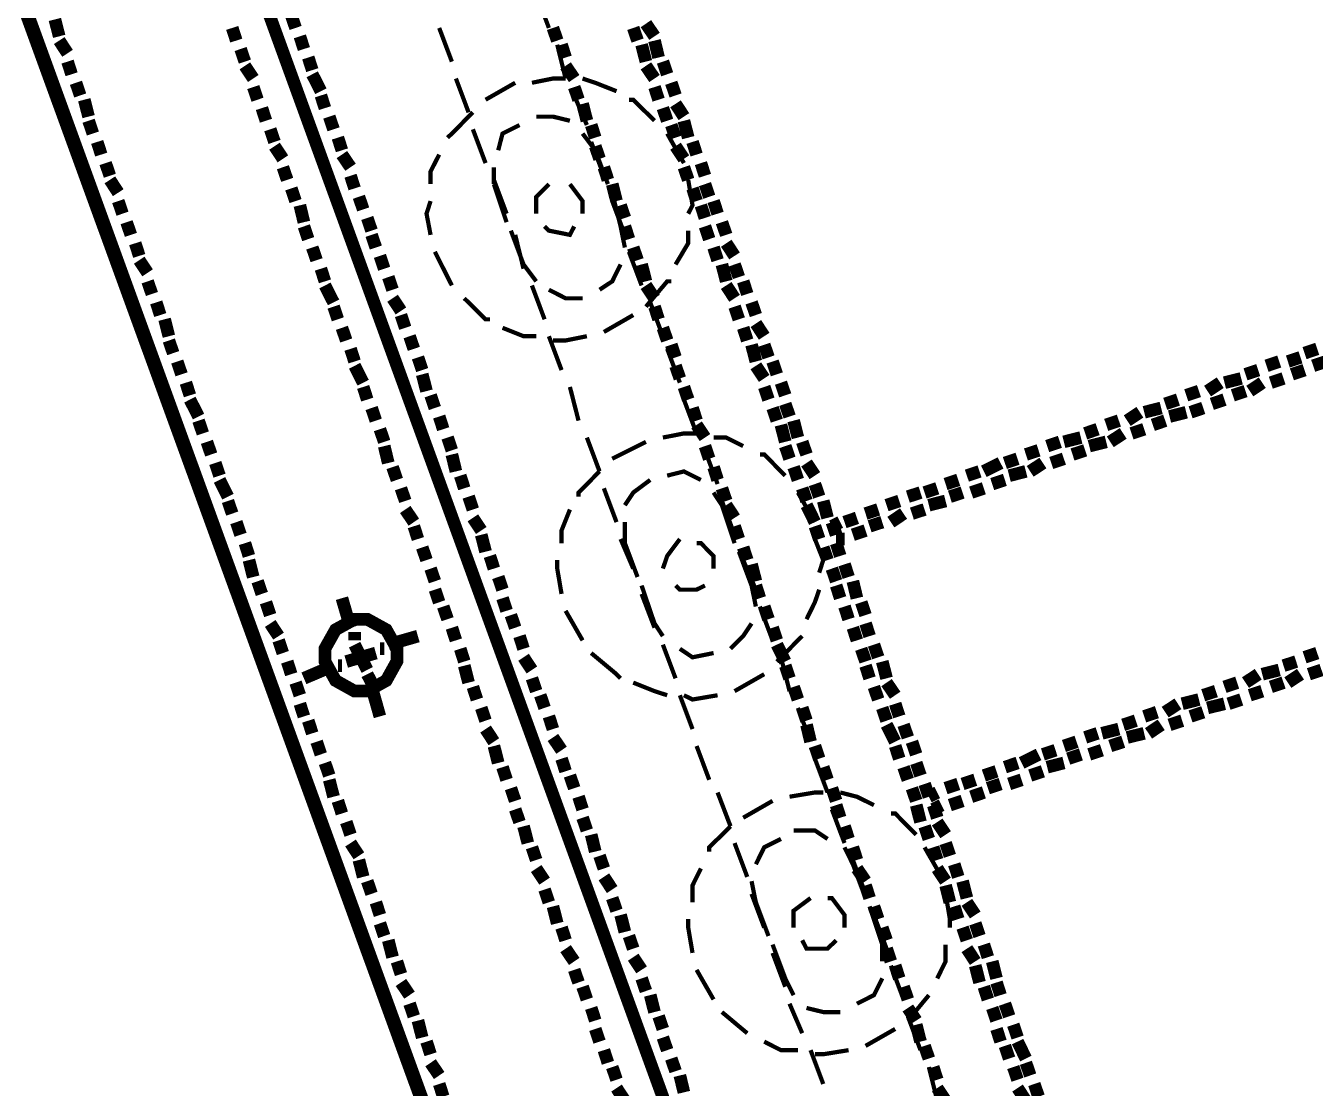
# Model space of a CAD drawing. Extents: x -2.4 to 13.4, y -16 to -5.
# Drawn here: x 1.712 to 2.221, y -10.282 to -9.863 of the extents above; entities that cross this region are included whole.
import ezdxf

# ---------------------------------------------------------------- set-up
doc = ezdxf.new("R2010")
doc.units = 0
doc.header["$MEASUREMENT"] = 0

msp = doc.modelspace()

# ---------------------------------------------------------------- linework, layer by layer
at = {"color": 0}
for points, const_width in [([(3.74199, -12.95219), (2.83868, -12.95219), (0.85698, -7.50883), (1.65538, -7.21884)], 0.005), ([(2.93368, -12.95219), (0.94198, -7.47715)], 0.005), ([(2.83868, -12.95219), (1.36198, -8.89381)], 0.005), ([(1.91868, -9.86387), (1.91368, -9.85052)], 0.00167), ([(1.72538, -9.86718), (1.72368, -9.86051)], 0.005), ([(1.81868, -9.86387), (1.81698, -9.85883)], 0.005), ([(1.79528, -9.86886), (1.79368, -9.86387)], 0.005), ([(1.87538, -9.86387), (1.88038, -9.87716)], 0.00167), ([(1.92198, -9.86886), (1.92028, -9.86387)], 0.005), ([(1.95368, -9.86886), (1.95198, -9.86387)], 0.005), ([(1.96038, -9.86718), (1.95698, -9.86219)], 0.005), ([(1.72868, -9.87386), (1.72538, -9.86886)], 0.005), ([(1.82198, -9.87218), (1.82038, -9.86718)], 0.005), ([(1.92528, -9.87554), (1.92368, -9.87048)], 0.005), ([(1.95698, -9.87716), (1.95528, -9.87048)], 0.005), ([(1.96198, -9.87554), (1.96038, -9.86886)], 0.005), ([(1.79868, -9.87716), (1.79698, -9.87218)], 0.005), ([(1.82528, -9.88052), (1.82368, -9.87554)], 0.005), ([(1.92528, -9.88383), (1.92198, -9.87048)], 0.00167), ([(1.73028, -9.88215), (1.72868, -9.87716)], 0.005), ([(1.80198, -9.88383), (1.79868, -9.87884)], 0.005), ([(1.92868, -9.88383), (1.92528, -9.87884)], 0.005), ([(1.96038, -9.88383), (1.95698, -9.87884)], 0.005), ([(1.96538, -9.88215), (1.96368, -9.87716)], 0.005), ([(1.73368, -9.89051), (1.73198, -9.88551)], 0.005), ([(1.82868, -9.88883), (1.82528, -9.88215)], 0.005), ([(1.88198, -9.88383), (1.88698, -9.89718)], 0.00167), ([(1.92528, -9.88383), (1.92028, -9.88383), (1.91198, -9.88551)], 0.00167), ([(1.92528, -9.88383), (1.92028, -9.88383), (1.91198, -9.88551)], 0.00167), ([(1.94538, -9.88883), (1.93698, -9.88551), (1.93198, -9.88383)], 0.00167), ([(1.94538, -9.88883), (1.93698, -9.88551), (1.93198, -9.88383)], 0.00167), ([(1.96868, -9.89051), (1.96698, -9.88551)], 0.005), ([(1.80368, -9.89219), (1.80198, -9.8872)], 0.005), ([(1.83028, -9.8955), (1.82868, -9.89051)], 0.005), ([(1.90538, -9.88551), (1.89368, -9.89219)], 0.00167), ([(1.90538, -9.88551), (1.89368, -9.89219)], 0.00167), ([(1.93038, -9.89219), (1.92868, -9.8872)], 0.005), ([(1.96198, -9.89219), (1.96038, -9.8872)], 0.005), ([(1.73698, -9.89886), (1.73528, -9.89219)], 0.005), ([(1.80698, -9.90049), (1.80538, -9.8955)], 0.005), ([(1.93368, -9.90218), (1.92868, -9.89051)], 0.00167), ([(1.93368, -9.90049), (1.93198, -9.89381)], 0.005), ([(1.96038, -9.90049), (1.95198, -9.89219), (1.95028, -9.89219)], 0.00167), ([(1.96038, -9.90049), (1.95198, -9.89219), (1.95028, -9.89219)], 0.00167), ([(1.96538, -9.90049), (1.96368, -9.8955)], 0.005), ([(1.97198, -9.89886), (1.96868, -9.89381)], 0.005), ([(1.73868, -9.90554), (1.73698, -9.90049)], 0.005), ([(1.83368, -9.90386), (1.83198, -9.89886)], 0.005), ([(1.88868, -9.89718), (1.88038, -9.90554), (1.87868, -9.90716)], 0.00167), ([(1.88868, -9.89718), (1.88038, -9.90554), (1.87868, -9.90716)], 0.00167), ([(1.92698, -9.90049), (1.92028, -9.89886), (1.91368, -9.89886)], 0.00167), ([(1.93698, -9.90716), (1.93538, -9.90218)], 0.005), ([(1.96868, -9.90716), (1.96698, -9.90218)], 0.005), ([(1.97368, -9.90716), (1.97198, -9.90049)], 0.005), ([(1.81038, -9.90884), (1.80868, -9.90386)], 0.005), ([(1.83698, -9.91215), (1.83538, -9.90716)], 0.005), ([(1.88868, -9.90386), (1.89368, -9.9172)], 0.00167), ([(1.90708, -9.90218), (1.90038, -9.90554), (1.89868, -9.91215)], 0.00167), ([(1.94198, -9.9255), (1.93698, -9.91215), (1.93198, -9.90554)], 0.00167), ([(1.97198, -9.9172), (1.96538, -9.90554)], 0.00167), ([(1.97198, -9.9172), (1.96538, -9.90554)], 0.00167), ([(1.74198, -9.91384), (1.74038, -9.90884)], 0.005), ([(1.81368, -9.91552), (1.81038, -9.91052)], 0.005), ([(1.93868, -9.91552), (1.93698, -9.91052)], 0.005), ([(1.94038, -9.92219), (1.93538, -9.90884)], 0.00167), ([(1.97198, -9.91552), (1.96868, -9.91052)], 0.005), ([(1.97698, -9.91384), (1.97538, -9.90884)], 0.005), ([(1.74538, -9.92219), (1.74368, -9.9172)], 0.005), ([(1.84038, -9.91883), (1.83698, -9.91384)], 0.005), ([(1.87538, -9.91384), (1.87198, -9.92051), (1.87198, -9.9255)], 0.00167), ([(1.87538, -9.91384), (1.87198, -9.92051), (1.87198, -9.9255)], 0.00167), ([(1.98028, -9.92219), (1.97868, -9.9172)], 0.005), ([(1.81538, -9.92381), (1.81368, -9.91883)], 0.005), ([(1.84198, -9.92718), (1.84038, -9.92219)], 0.005), ([(1.89698, -9.91883), (1.89698, -9.9255)], 0.00167), ([(1.94198, -9.92381), (1.94038, -9.91883)], 0.005), ([(1.97368, -9.92381), (1.97198, -9.91883)], 0.005), ([(1.74868, -9.92887), (1.74538, -9.92381)], 0.005), ([(1.81868, -9.93218), (1.81698, -9.92718)], 0.005), ([(1.89698, -9.92381), (1.90198, -9.93716)], 0.00167), ([(1.89698, -9.9255), (1.90198, -9.94052)], 0.00167), ([(1.91868, -9.9255), (1.91368, -9.93049), (1.91368, -9.93716)], 0.00167), ([(1.91868, -9.9255), (1.91368, -9.93049), (1.91368, -9.93716)], 0.00167), ([(1.93198, -9.93716), (1.93198, -9.93218), (1.92698, -9.9255)], 0.00167), ([(1.93198, -9.93716), (1.93198, -9.93218), (1.92698, -9.9255)], 0.00167), ([(1.94538, -9.93218), (1.94368, -9.9255)], 0.005), ([(1.97368, -9.93716), (1.97538, -9.93386), (1.97368, -9.92381)], 0.00167), ([(1.97368, -9.93716), (1.97538, -9.93386), (1.97368, -9.92381)], 0.00167), ([(1.97698, -9.93218), (1.97538, -9.92718)], 0.005), ([(1.98198, -9.93049), (1.98028, -9.9255)], 0.005), ([(1.75038, -9.93716), (1.74868, -9.93218)], 0.005), ([(1.84538, -9.93548), (1.84368, -9.93049)], 0.005), ([(1.94868, -9.95051), (1.94698, -9.94216), (1.94368, -9.92887)], 0.00167), ([(1.98528, -9.93716), (1.98368, -9.93218)], 0.005), ([(1.82198, -9.94052), (1.82038, -9.93386)], 0.005), ([(1.87198, -9.93218), (1.87038, -9.93716), (1.87198, -9.94552)], 0.00167), ([(1.87198, -9.93218), (1.87038, -9.93716), (1.87198, -9.94552)], 0.00167), ([(1.94868, -9.94552), (1.94368, -9.93218)], 0.00167), ([(1.94868, -9.93884), (1.94698, -9.93386)], 0.005), ([(1.98028, -9.93884), (1.97868, -9.93386)], 0.005), ([(1.75368, -9.94552), (1.75198, -9.94052)], 0.005), ([(1.82368, -9.9472), (1.82198, -9.94216)], 0.005), ([(1.84868, -9.94384), (1.84698, -9.93884)], 0.005), ([(1.95028, -9.9472), (1.94868, -9.94216)], 0.005), ([(1.98198, -9.9472), (1.98028, -9.94216)], 0.005), ([(1.98868, -9.94552), (1.98698, -9.94052)], 0.005), ([(1.85038, -9.95051), (1.84868, -9.94552)], 0.005), ([(1.90368, -9.94384), (1.90868, -9.95719), (1.91368, -9.96386)], 0.00167), ([(1.90538, -9.94552), (1.90868, -9.95887)], 0.00167), ([(1.91698, -9.94216), (1.91868, -9.94384), (1.92698, -9.94552), (1.92868, -9.94216)], 0.00167), ([(1.91698, -9.94216), (1.91868, -9.94384), (1.92698, -9.94552), (1.92868, -9.94216)], 0.00167), ([(1.96868, -9.95719), (1.97368, -9.94883), (1.97368, -9.94384)], 0.00167), ([(1.96868, -9.95719), (1.97368, -9.94883), (1.97368, -9.94384)], 0.00167), ([(1.75698, -9.95381), (1.75538, -9.94883)], 0.005), ([(1.82698, -9.95551), (1.82528, -9.95051)], 0.005), ([(1.95368, -9.95551), (1.95198, -9.95051)], 0.005), ([(1.98528, -9.95551), (1.98368, -9.95051)], 0.005), ([(1.99198, -9.95381), (1.98868, -9.94883)], 0.005), ([(1.76028, -9.96049), (1.75698, -9.95551)], 0.005), ([(1.85368, -9.95887), (1.85198, -9.95381)], 0.005), ([(1.87368, -9.95219), (1.88038, -9.96548)], 0.00167), ([(1.87368, -9.95219), (1.88038, -9.96548)], 0.00167), ([(1.95528, -9.96548), (1.95028, -9.95219)], 0.00167), ([(1.95698, -9.96386), (1.95528, -9.95719)], 0.005), ([(1.98868, -9.96386), (1.98698, -9.95719)], 0.005), ([(1.99368, -9.96218), (1.99198, -9.95719)], 0.005), ([(1.83028, -9.96386), (1.82868, -9.95887)], 0.005), ([(1.85698, -9.96716), (1.85528, -9.96218)], 0.005), ([(1.93868, -9.96716), (1.94368, -9.96386), (1.94698, -9.95719)], 0.00167), ([(1.76198, -9.96884), (1.76028, -9.96386)], 0.005), ([(1.83368, -9.97216), (1.83028, -9.96548)], 0.005), ([(1.91198, -9.96548), (1.91698, -9.97883)], 0.00167), ([(1.96038, -9.97054), (1.95698, -9.96548)], 0.005), ([(1.95698, -9.97384), (1.96538, -9.96386), (1.96698, -9.96386)], 0.00167), ([(1.95698, -9.97384), (1.96538, -9.96386), (1.96698, -9.96386)], 0.00167), ([(1.99198, -9.97054), (1.98868, -9.96548)], 0.005), ([(1.99698, -9.96884), (1.99538, -9.96386)], 0.005), ([(1.76528, -9.97715), (1.76368, -9.97216)], 0.005), ([(1.86028, -9.97552), (1.85698, -9.97054)], 0.005), ([(1.88528, -9.97054), (1.89368, -9.97883), (1.89538, -9.97883)], 0.00167), ([(1.88528, -9.97054), (1.89368, -9.97883), (1.89538, -9.97883)], 0.00167), ([(1.91868, -9.96716), (1.92528, -9.97054), (1.93198, -9.97054)], 0.00167), ([(2.00038, -9.97715), (1.99868, -9.97216)], 0.005), ([(1.83538, -9.97883), (1.83368, -9.97384)], 0.005), ([(1.86198, -9.98219), (1.86028, -9.97715)], 0.005), ([(1.96368, -9.98551), (1.95868, -9.97216)], 0.00167), ([(1.96198, -9.97883), (1.96038, -9.97384)], 0.005), ([(1.99368, -9.97883), (1.99198, -9.97384)], 0.005), ([(1.76868, -9.98551), (1.76698, -9.97883)], 0.005), ([(1.83868, -9.98719), (1.83698, -9.98219)], 0.005), ([(1.94038, -9.98383), (1.95198, -9.97715)], 0.00167), ([(1.94038, -9.98383), (1.95198, -9.97715)], 0.00167), ([(1.96538, -9.98719), (1.96368, -9.98219)], 0.005), ([(1.99698, -9.98719), (1.99538, -9.98219)], 0.005), ([(2.00368, -9.98551), (2.00038, -9.98051)], 0.005), ([(1.77038, -9.99218), (1.76868, -9.98719)], 0.005), ([(1.86538, -9.99049), (1.86368, -9.98551)], 0.005), ([(1.90038, -9.98219), (1.90868, -9.98551), (1.91368, -9.98551)], 0.00167), ([(1.90038, -9.98219), (1.90868, -9.98551), (1.91368, -9.98551)], 0.00167), ([(1.91868, -9.98551), (1.92368, -9.99886)], 0.00167), ([(1.92028, -9.98719), (1.92528, -9.98719), (1.93368, -9.98551)], 0.00167), ([(1.92028, -9.98719), (1.92528, -9.98719), (1.93368, -9.98551)], 0.00167), ([(1.96868, -9.99386), (1.96698, -9.98887)], 0.005), ([(2.00038, -9.99548), (1.99868, -9.98887)], 0.005), ([(2.00538, -9.99386), (2.00368, -9.98887)], 0.005), ([(1.84198, -9.99548), (1.84038, -9.99049)], 0.005), ([(1.86868, -9.99886), (1.86698, -9.99386)], 0.005), ([(1.97038, -10.00384), (1.96538, -9.99049)], 0.00167), ([(2.21538, -9.99386), (2.21038, -9.99548)], 0.005), ([(2.22198, -9.99049), (2.21698, -9.99218)], 0.005), ([(1.77368, -10.00054), (1.77198, -9.99548)], 0.005), ([(1.84538, -10.00384), (1.84198, -9.99718)], 0.005), ([(1.97038, -10.00216), (1.96868, -9.99718)], 0.005), ([(2.00368, -10.00216), (2.00038, -9.99718)], 0.005), ([(2.00868, -10.00054), (2.00698, -9.99548)], 0.005), ([(2.19868, -9.99886), (2.19368, -10.00054)], 0.005), ([(2.20698, -9.99548), (2.20198, -9.99718)], 0.005), ([(2.21698, -9.99886), (2.21198, -10.00054)], 0.005), ([(2.22538, -9.99548), (2.22038, -9.99718)], 0.005), ([(1.77698, -10.00883), (1.77538, -10.00384)], 0.005), ([(1.87038, -10.00715), (1.86868, -10.00054)], 0.005), ([(2.01198, -10.00883), (2.01028, -10.00384)], 0.005), ([(2.18368, -10.00384), (2.17868, -10.00715)], 0.005), ([(2.19198, -10.00216), (2.18538, -10.00384)], 0.005), ([(2.20028, -10.00384), (2.19538, -10.00715)], 0.005), ([(2.20868, -10.00216), (2.20368, -10.00384)], 0.005), ([(1.84698, -10.01051), (1.84538, -10.00552)], 0.005), ([(1.87368, -10.01383), (1.87198, -10.00883)], 0.005), ([(1.92698, -10.00552), (1.93038, -10.01881)], 0.00167), ([(1.97368, -10.01051), (1.97198, -10.00552)], 0.005), ([(2.00538, -10.01051), (2.00368, -10.00552)], 0.005), ([(2.17528, -10.00715), (2.17028, -10.00883)], 0.005), ([(2.19368, -10.00715), (2.18868, -10.00883)], 0.005), ([(1.78038, -10.01719), (1.77698, -10.01051)], 0.005), ([(1.85038, -10.01881), (1.84868, -10.01383)], 0.005), ([(1.97698, -10.02386), (1.97198, -10.01051)], 0.00167), ([(1.97698, -10.01881), (1.97538, -10.01383)], 0.005), ([(2.00868, -10.01881), (2.00698, -10.01383)], 0.005), ([(2.01368, -10.01719), (2.01198, -10.0122)], 0.005), ([(2.16038, -10.01383), (2.15368, -10.01551)], 0.005), ([(2.16698, -10.01051), (2.16198, -10.0122)], 0.005), ([(2.17698, -10.01383), (2.17198, -10.01551)], 0.005), ([(2.18538, -10.01051), (2.18038, -10.0122)], 0.005), ([(1.78208, -10.02386), (1.78038, -10.01881)], 0.005), ([(1.87698, -10.02218), (1.87538, -10.01719)], 0.005), ([(2.01698, -10.02549), (2.01528, -10.01881)], 0.005), ([(2.14368, -10.01881), (2.13868, -10.0205)], 0.005), ([(2.15198, -10.01551), (2.14698, -10.01881)], 0.005), ([(2.16198, -10.01881), (2.15708, -10.0205)], 0.005), ([(2.17028, -10.01551), (2.16368, -10.01719)], 0.005), ([(1.85368, -10.02718), (1.85198, -10.02218)], 0.005), ([(1.98028, -10.02549), (1.97698, -10.0205)], 0.005), ([(2.01198, -10.02718), (2.01028, -10.0205)], 0.005), ([(2.13528, -10.02218), (2.13038, -10.02386)], 0.005), ([(2.14538, -10.02386), (2.14028, -10.02718)], 0.005), ([(2.15368, -10.02218), (2.14868, -10.02386)], 0.005), ([(1.78538, -10.03216), (1.78368, -10.02718)], 0.005), ([(1.85528, -10.03552), (1.85368, -10.02886)], 0.005), ([(1.88038, -10.03054), (1.87868, -10.02549)], 0.005), ([(1.93368, -10.02549), (1.93868, -10.03884)], 0.00167), ([(1.95698, -10.02718), (1.94368, -10.03384)], 0.00167), ([(1.95698, -10.02718), (1.94368, -10.03384)], 0.00167), ([(1.97698, -10.02386), (1.97198, -10.02386), (1.96368, -10.02549)], 0.00167), ([(1.97698, -10.02386), (1.97198, -10.02386), (1.96368, -10.02549)], 0.00167), ([(1.98198, -10.03384), (1.98028, -10.02886)], 0.005), ([(1.99538, -10.02886), (1.98868, -10.02549), (1.98368, -10.02549)], 0.00167), ([(1.99538, -10.02886), (1.98868, -10.02549), (1.98368, -10.02549)], 0.00167), ([(2.01368, -10.03384), (2.01198, -10.02886)], 0.005), ([(2.02038, -10.03216), (2.01868, -10.02718)], 0.005), ([(2.12038, -10.02718), (2.11538, -10.02886)], 0.005), ([(2.12868, -10.02549), (2.12198, -10.02718)], 0.005), ([(2.13868, -10.02718), (2.13198, -10.02886)], 0.005), ([(1.88198, -10.03884), (1.88038, -10.03216)], 0.005), ([(1.98528, -10.04383), (1.98028, -10.03054)], 0.00167), ([(2.01198, -10.04052), (2.00368, -10.03216), (2.00198, -10.03216)], 0.00167), ([(2.01198, -10.04052), (2.00368, -10.03216), (2.00198, -10.03216)], 0.00167), ([(2.10368, -10.03384), (2.09868, -10.03552)], 0.005), ([(2.11198, -10.03054), (2.10698, -10.03216)], 0.005), ([(2.12198, -10.03384), (2.11698, -10.03552)], 0.005), ([(2.13038, -10.03054), (2.12538, -10.03216)], 0.005), ([(1.78868, -10.04052), (1.78698, -10.03552)], 0.005), ([(1.85868, -10.0422), (1.85698, -10.03715)], 0.005), ([(1.98528, -10.0422), (1.98368, -10.03715)], 0.005), ([(2.01698, -10.0422), (2.01528, -10.03715)], 0.005), ([(2.02368, -10.04052), (2.02038, -10.03552)], 0.005), ([(2.08868, -10.03884), (2.08368, -10.04052)], 0.005), ([(2.09698, -10.03552), (2.09038, -10.03884)], 0.005), ([(2.10698, -10.03884), (2.10038, -10.04052)], 0.005), ([(2.11368, -10.03552), (2.10868, -10.03884)], 0.005), ([(1.79198, -10.04881), (1.78868, -10.0422)], 0.005), ([(1.88528, -10.04551), (1.88368, -10.04052)], 0.005), ([(1.93868, -10.03884), (1.93038, -10.04719), (1.93038, -10.04881)], 0.00167), ([(1.93868, -10.03884), (1.93038, -10.04719), (1.93038, -10.04881)], 0.00167), ([(1.95868, -10.0422), (1.95198, -10.04719), (1.94868, -10.05218)], 0.00167), ([(1.97868, -10.0422), (1.97198, -10.03884), (1.96538, -10.04052)], 0.00167), ([(2.02538, -10.04881), (2.02368, -10.04383)], 0.005), ([(2.08028, -10.0422), (2.07528, -10.04383)], 0.005), ([(2.09868, -10.0422), (2.09368, -10.04383)], 0.005), ([(1.86198, -10.0505), (1.86028, -10.04551)], 0.005), ([(1.88868, -10.05387), (1.88698, -10.04881)], 0.005), ([(1.94038, -10.04551), (1.94538, -10.05886)], 0.00167), ([(1.99198, -10.06716), (1.98698, -10.05218), (1.98368, -10.04719)], 0.00167), ([(1.98868, -10.0505), (1.98698, -10.04551)], 0.005), ([(2.02368, -10.05886), (2.01698, -10.04719)], 0.00167), ([(2.02368, -10.05886), (2.01698, -10.04719)], 0.00167), ([(2.02038, -10.0505), (2.01868, -10.04551)], 0.005), ([(2.06538, -10.04719), (2.06038, -10.04881)], 0.005), ([(2.07198, -10.04551), (2.06698, -10.04719)], 0.005), ([(2.08198, -10.04719), (2.07698, -10.04881)], 0.005), ([(2.09038, -10.04551), (2.08538, -10.04719)], 0.005), ([(1.79368, -10.05549), (1.79198, -10.0505)], 0.005), ([(1.86538, -10.05886), (1.86198, -10.05387)], 0.005), ([(1.99198, -10.06384), (1.98698, -10.0505)], 0.00167), ([(1.99198, -10.05718), (1.98868, -10.05218)], 0.005), ([(2.02368, -10.05886), (2.02038, -10.05218)], 0.005), ([(2.02868, -10.05718), (2.02698, -10.0505)], 0.005), ([(2.04868, -10.05387), (2.04368, -10.05549)], 0.005), ([(2.05698, -10.0505), (2.05198, -10.05218)], 0.005), ([(2.06698, -10.05387), (2.06198, -10.05549)], 0.005), ([(2.07528, -10.0505), (2.06868, -10.05218)], 0.005), ([(1.79698, -10.06384), (1.79528, -10.05886)], 0.005), ([(1.89198, -10.06216), (1.88868, -10.05718)], 0.005), ([(1.92698, -10.05387), (1.92368, -10.06216), (1.92368, -10.06716)], 0.00167), ([(1.92698, -10.05387), (1.92368, -10.06216), (1.92368, -10.06716)], 0.00167), ([(2.03208, -10.06384), (2.03038, -10.05886)], 0.005), ([(2.03368, -10.05886), (2.03038, -10.06048)], 0.005), ([(2.04028, -10.05718), (2.03538, -10.05886)], 0.005), ([(2.05028, -10.05886), (2.04528, -10.06048)], 0.005), ([(2.05868, -10.05549), (2.05368, -10.05886)], 0.005), ([(1.86698, -10.06552), (1.86538, -10.06048)], 0.005), ([(1.89368, -10.07052), (1.89198, -10.06384)], 0.005), ([(1.94868, -10.05886), (1.94868, -10.06716)], 0.00167), ([(1.99368, -10.06552), (1.99198, -10.06048)], 0.005), ([(2.02538, -10.06552), (2.02368, -10.06048)], 0.005), ([(2.04368, -10.06216), (2.03868, -10.06384)], 0.005), ([(1.80028, -10.0722), (1.79868, -10.06716)], 0.005), ([(1.87038, -10.07383), (1.86868, -10.06884)], 0.005), ([(1.94698, -10.06552), (1.95198, -10.07719)], 0.00167), ([(1.94868, -10.06716), (1.95368, -10.08051)], 0.00167), ([(1.97038, -10.06552), (1.96538, -10.0722), (1.96368, -10.07719)], 0.00167), ([(1.97038, -10.06552), (1.96538, -10.0722), (1.96368, -10.07719)], 0.00167), ([(1.98368, -10.07719), (1.98368, -10.0722), (1.97868, -10.06716), (1.97698, -10.06716)], 0.00167), ([(1.98368, -10.07719), (1.98368, -10.0722), (1.97868, -10.06716), (1.97698, -10.06716)], 0.00167), ([(1.99698, -10.07383), (1.99538, -10.06884)], 0.005), ([(2.02538, -10.07881), (2.02698, -10.07383), (2.02368, -10.06552)], 0.00167), ([(2.02538, -10.07881), (2.02698, -10.07383), (2.02368, -10.06552)], 0.00167), ([(2.02868, -10.07383), (2.02698, -10.06884)], 0.005), ([(2.03538, -10.06552), (2.03208, -10.06552)], 0.005), ([(2.03368, -10.0722), (2.03208, -10.06716)], 0.005), ([(1.80198, -10.08051), (1.80028, -10.07383)], 0.005), ([(1.89698, -10.07719), (1.89538, -10.0722)], 0.005), ([(2.00038, -10.09216), (1.99868, -10.08387), (1.99368, -10.07052)], 0.00167), ([(1.87368, -10.08219), (1.87198, -10.07719)], 0.005), ([(1.92198, -10.07383), (1.92198, -10.07719), (1.92368, -10.08718)], 0.00167), ([(1.92198, -10.07383), (1.92198, -10.07719), (1.92368, -10.08718)], 0.00167), ([(2.00038, -10.08549), (1.99538, -10.07383)], 0.00167), ([(2.00038, -10.08219), (1.99868, -10.07551)], 0.005), ([(2.03208, -10.08219), (2.03038, -10.07719)], 0.005), ([(2.03698, -10.08051), (2.03538, -10.07551)], 0.005), ([(1.80538, -10.08718), (1.80368, -10.08219)], 0.005), ([(1.87538, -10.09048), (1.87368, -10.08549)], 0.005), ([(1.90038, -10.08549), (1.89868, -10.08051)], 0.005), ([(1.95528, -10.08387), (1.96038, -10.09884), (1.96368, -10.10383)], 0.00167), ([(1.96868, -10.08387), (1.97038, -10.08549), (1.97698, -10.08549), (1.98028, -10.08387)], 0.00167), ([(1.96868, -10.08387), (1.97038, -10.08549), (1.97698, -10.08549), (1.98028, -10.08387)], 0.00167), ([(2.00198, -10.08886), (2.00038, -10.08387)], 0.005), ([(2.03368, -10.08886), (2.03208, -10.08387)], 0.005), ([(2.04028, -10.08886), (2.03868, -10.08219)], 0.005), ([(1.80868, -10.09554), (1.80698, -10.09048)], 0.005), ([(1.84038, -10.10052), (1.83698, -10.08886)], 0.005), ([(1.90198, -10.09384), (1.90038, -10.08886)], 0.005), ([(1.95528, -10.08718), (1.96038, -10.10052)], 0.00167), ([(2.02038, -10.09716), (2.02368, -10.09048), (2.02538, -10.08549)], 0.00167), ([(2.02038, -10.09716), (2.02368, -10.09048), (2.02538, -10.08549)], 0.00167), ([(2.04368, -10.09554), (2.04198, -10.09048)], 0.005), ([(1.87868, -10.09716), (1.87698, -10.09216)], 0.005), ([(1.90538, -10.10052), (1.90368, -10.09554)], 0.005), ([(1.92528, -10.09384), (1.93198, -10.10551)], 0.00167), ([(1.92528, -10.09384), (1.93198, -10.10551)], 0.00167), ([(2.00698, -10.10551), (2.00198, -10.09216)], 0.00167), ([(2.00538, -10.09716), (2.00368, -10.09216)], 0.005), ([(2.03698, -10.09716), (2.03538, -10.09216)], 0.005), ([(1.81198, -10.10383), (1.80868, -10.09884)], 0.005), ([(1.88198, -10.10551), (1.88038, -10.10052)], 0.005), ([(1.99038, -10.10883), (1.99538, -10.10383), (1.99868, -10.09884)], 0.00167), ([(2.00868, -10.10551), (2.00698, -10.10052)], 0.005), ([(2.04028, -10.10551), (2.03868, -10.10052)], 0.005), ([(2.04528, -10.10383), (2.04368, -10.09884)], 0.005), ([(1.81368, -10.11051), (1.81198, -10.10551)], 0.005), ([(1.84198, -10.10551), (1.84198, -10.10215)], 0.005), ([(1.86698, -10.10383), (1.85528, -10.10719)], 0.005), ([(1.90868, -10.10883), (1.90708, -10.10383)], 0.005), ([(2.00868, -10.11387), (2.01698, -10.10551), (2.01868, -10.10383)], 0.00167), ([(2.00868, -10.11387), (2.01698, -10.10551), (2.01868, -10.10383)], 0.00167), ([(1.85038, -10.11051), (1.83868, -10.11387)], 0.005), ([(1.84698, -10.11718), (1.84198, -10.10719)], 0.005), ([(1.85368, -10.10883), (1.85198, -10.10883)], 0.005), ([(1.88528, -10.11387), (1.88368, -10.10883)], 0.005), ([(1.96368, -10.10719), (1.96868, -10.12048)], 0.00167), ([(1.97038, -10.10883), (1.97538, -10.11219), (1.98368, -10.11051)], 0.00167), ([(2.01198, -10.11387), (2.00868, -10.10719)], 0.005), ([(2.04368, -10.11387), (2.04198, -10.10883)], 0.005), ([(2.04868, -10.11219), (2.04698, -10.10719)], 0.005), ([(2.22198, -10.11051), (2.21698, -10.11219)], 0.005), ([(1.81698, -10.11886), (1.81538, -10.11387)], 0.005), ([(1.83368, -10.11549), (1.82198, -10.12048)], 0.005), ([(1.83698, -10.11549), (1.83538, -10.11549)], 0.005), ([(1.88698, -10.12218), (1.88528, -10.11549)], 0.005), ([(1.91198, -10.11718), (1.90868, -10.11219)], 0.005), ([(1.93538, -10.11051), (1.94538, -10.11886), (1.94698, -10.12048)], 0.00167), ([(1.93538, -10.11051), (1.94538, -10.11886), (1.94698, -10.12048)], 0.00167), ([(2.01368, -10.12554), (2.01028, -10.11219)], 0.00167), ([(2.01368, -10.12048), (2.01198, -10.11549)], 0.005), ([(2.04528, -10.12048), (2.04368, -10.11549)], 0.005), ([(2.05198, -10.12048), (2.05028, -10.11387)], 0.005), ([(2.21368, -10.11387), (2.20868, -10.11549)], 0.005), ([(1.84868, -10.12218), (1.84698, -10.11886)], 0.005), ([(1.91368, -10.12554), (1.91198, -10.12048)], 0.005), ([(1.99198, -10.12554), (2.00368, -10.11886)], 0.00167), ([(1.99198, -10.12554), (2.00368, -10.11886)], 0.00167), ([(2.19868, -10.11886), (2.19368, -10.12218)], 0.005), ([(2.20698, -10.11718), (2.20028, -10.11886)], 0.005), ([(2.21538, -10.11886), (2.21038, -10.12218)], 0.005), ([(2.22368, -10.11718), (2.21868, -10.11886)], 0.005), ([(1.82038, -10.12716), (1.81868, -10.12218)], 0.005), ([(1.85198, -10.13551), (1.84868, -10.12386)], 0.005), ([(1.89028, -10.12884), (1.88868, -10.12386)], 0.005), ([(1.95198, -10.12218), (1.96038, -10.12554), (1.96538, -10.12716)], 0.00167), ([(1.95198, -10.12218), (1.96038, -10.12554), (1.96538, -10.12716)], 0.00167), ([(2.01698, -10.12884), (2.01528, -10.12386)], 0.005), ([(2.04868, -10.12884), (2.04698, -10.12386)], 0.005), ([(2.05538, -10.12716), (2.05198, -10.12218)], 0.005), ([(2.18198, -10.12554), (2.17698, -10.12716)], 0.005), ([(2.19038, -10.12218), (2.18538, -10.12386)], 0.005), ([(2.20028, -10.12554), (2.19538, -10.12716)], 0.005), ([(2.20868, -10.12218), (2.20368, -10.12386)], 0.005), ([(1.82198, -10.13551), (1.82038, -10.13052)], 0.005), ([(1.91698, -10.13215), (1.91528, -10.12716)], 0.005), ([(1.97038, -10.12716), (1.97538, -10.14051)], 0.00167), ([(1.97198, -10.12716), (1.97538, -10.12884), (1.98528, -10.12716)], 0.00167), ([(1.97198, -10.12716), (1.97538, -10.12884), (1.98528, -10.12716)], 0.00167), ([(2.05698, -10.13551), (2.05538, -10.13052)], 0.005), ([(2.16698, -10.13052), (2.16198, -10.13383)], 0.005), ([(2.17528, -10.12884), (2.16868, -10.13052)], 0.005), ([(2.18538, -10.13052), (2.17868, -10.13215)], 0.005), ([(2.19198, -10.12884), (2.18698, -10.13052)], 0.005), ([(1.89368, -10.1372), (1.89198, -10.13215)], 0.005), ([(1.92028, -10.14051), (1.91868, -10.13551)], 0.005), ([(2.02198, -10.1455), (2.01698, -10.13215)], 0.00167), ([(2.02038, -10.1372), (2.01868, -10.13215)], 0.005), ([(2.05198, -10.1372), (2.05028, -10.13215)], 0.005), ([(2.15868, -10.13383), (2.15368, -10.13551)], 0.005), ([(2.17698, -10.13383), (2.17198, -10.13551)], 0.005), ([(1.82528, -10.14219), (1.82368, -10.1372)], 0.005), ([(1.89698, -10.1455), (1.89368, -10.14051)], 0.005), ([(2.02198, -10.1455), (2.02038, -10.13883)], 0.005), ([(2.05538, -10.1455), (2.05198, -10.13883)], 0.005), ([(2.06038, -10.14381), (2.05868, -10.13883)], 0.005), ([(2.14368, -10.14051), (2.13698, -10.14219)], 0.005), ([(2.15038, -10.1372), (2.14538, -10.13883)], 0.005), ([(2.16038, -10.13883), (2.15538, -10.14219)], 0.005), ([(2.16868, -10.1372), (2.16368, -10.13883)], 0.005), ([(1.82868, -10.15049), (1.82698, -10.1455)], 0.005), ([(1.92368, -10.14886), (1.92028, -10.14381)], 0.005), ([(2.06368, -10.15049), (2.06198, -10.1455)], 0.005), ([(2.12698, -10.1455), (2.12198, -10.14718)], 0.005), ([(2.13528, -10.14219), (2.13038, -10.14381)], 0.005), ([(2.14538, -10.1455), (2.14028, -10.14718)], 0.005), ([(2.15368, -10.14219), (2.14698, -10.14381)], 0.005), ([(1.89868, -10.15386), (1.89698, -10.14718)], 0.005), ([(1.97698, -10.14718), (1.98198, -10.16052)], 0.00167), ([(2.02538, -10.15218), (2.02368, -10.14718)], 0.005), ([(2.05698, -10.15218), (2.05538, -10.14718)], 0.005), ([(2.11198, -10.15049), (2.10528, -10.15386)], 0.005), ([(2.11868, -10.14886), (2.11368, -10.15049)], 0.005), ([(2.12868, -10.15049), (2.12368, -10.15218)], 0.005), ([(2.13698, -10.14886), (2.13198, -10.15049)], 0.005), ([(1.83198, -10.15884), (1.83028, -10.15386)], 0.005), ([(1.90198, -10.16052), (1.90038, -10.15554)], 0.005), ([(1.92528, -10.15716), (1.92368, -10.15218)], 0.005), ([(2.02868, -10.16552), (2.02368, -10.15218)], 0.00167), ([(2.02868, -10.16052), (2.02698, -10.15554)], 0.005), ([(2.06038, -10.16052), (2.05868, -10.15554)], 0.005), ([(2.06538, -10.15884), (2.06368, -10.15386)], 0.005), ([(2.10368, -10.15386), (2.09868, -10.15554)], 0.005), ([(2.12198, -10.15386), (2.11538, -10.15554)], 0.005), ([(1.83368, -10.1672), (1.83198, -10.16052)], 0.005), ([(1.92868, -10.16384), (1.92698, -10.15884)], 0.005), ([(2.08698, -10.16052), (2.08198, -10.16215)], 0.005), ([(2.09538, -10.15716), (2.09038, -10.15884)], 0.005), ([(2.10528, -10.16052), (2.10038, -10.16215)], 0.005), ([(2.11368, -10.15716), (2.10868, -10.15884)], 0.005), ([(1.90538, -10.16883), (1.90368, -10.16384)], 0.005), ([(2.03208, -10.16883), (2.03038, -10.16384)], 0.005), ([(2.06368, -10.16883), (2.06198, -10.16384)], 0.005), ([(2.06868, -10.1672), (2.06698, -10.16215)], 0.005), ([(2.07198, -10.16552), (2.06868, -10.1672)], 0.005), ([(2.08028, -10.16215), (2.07528, -10.16384)], 0.005), ([(2.09038, -10.16552), (2.08538, -10.1672)], 0.005), ([(2.09698, -10.16215), (2.09198, -10.16384)], 0.005), ([(1.83698, -10.17381), (1.83538, -10.16883)], 0.005), ([(1.93198, -10.17219), (1.93038, -10.1672)], 0.005), ([(1.98528, -10.16552), (1.99038, -10.17887)], 0.00167), ([(2.00698, -10.16883), (1.99538, -10.1755)], 0.00167), ([(2.00698, -10.16883), (1.99538, -10.1755)], 0.00167), ([(2.02698, -10.16552), (2.02368, -10.16552), (2.01368, -10.1672)], 0.00167), ([(2.02698, -10.16552), (2.02368, -10.16552), (2.01368, -10.1672)], 0.00167), ([(2.03368, -10.1755), (2.03208, -10.17051)], 0.005), ([(2.04698, -10.17051), (2.04028, -10.1672), (2.03368, -10.16552)], 0.00167), ([(2.04698, -10.17051), (2.04028, -10.1672), (2.03368, -10.16552)], 0.00167), ([(2.06538, -10.17718), (2.06368, -10.17051)], 0.005), ([(2.07198, -10.1755), (2.07038, -10.17051)], 0.005), ([(2.07368, -10.17051), (2.07038, -10.17219)], 0.005), ([(2.08198, -10.16883), (2.07698, -10.17051)], 0.005), ([(1.84038, -10.18218), (1.83868, -10.17718)], 0.005), ([(1.90708, -10.17718), (1.90538, -10.17219)], 0.005), ([(1.93368, -10.18049), (1.93198, -10.1755)], 0.005), ([(2.03538, -10.18548), (2.03038, -10.17219)], 0.00167), ([(2.06368, -10.18218), (2.05538, -10.17381), (2.05368, -10.17381)], 0.00167), ([(2.06368, -10.18218), (2.05538, -10.17381), (2.05368, -10.17381)], 0.00167), ([(2.07528, -10.18218), (2.07198, -10.17718)], 0.005), ([(1.91038, -10.18548), (1.90868, -10.17887)], 0.005), ([(1.93698, -10.18884), (1.93538, -10.18218)], 0.005), ([(1.99038, -10.17887), (1.98198, -10.18716), (1.98198, -10.18884)], 0.00167), ([(1.99038, -10.17887), (1.98198, -10.18716), (1.98198, -10.18884)], 0.00167), ([(2.02868, -10.18386), (2.02368, -10.18049), (2.01528, -10.18049)], 0.00167), ([(2.03698, -10.18386), (2.03538, -10.17887)], 0.005), ([(2.06868, -10.18386), (2.06698, -10.17887)], 0.005), ([(1.84368, -10.19052), (1.84038, -10.18548)], 0.005), ([(1.91368, -10.19216), (1.91198, -10.18716)], 0.005), ([(1.99198, -10.18548), (1.99698, -10.19883)], 0.00167), ([(2.01028, -10.18386), (2.00368, -10.18716), (2.00038, -10.19384)], 0.00167), ([(2.04028, -10.19216), (2.03868, -10.18716)], 0.005), ([(2.07198, -10.19216), (2.07038, -10.18716)], 0.005), ([(2.07698, -10.19052), (2.07528, -10.18548)], 0.005), ([(1.84538, -10.19883), (1.84368, -10.19216)], 0.005), ([(1.94038, -10.19552), (1.93868, -10.19052)], 0.005), ([(2.04368, -10.20719), (2.03868, -10.19384), (2.03538, -10.18716)], 0.00167), ([(2.07368, -10.19883), (2.06698, -10.18716)], 0.00167), ([(2.07368, -10.19883), (2.06698, -10.18716)], 0.00167), ([(1.91698, -10.20051), (1.91368, -10.19552)], 0.005), ([(1.97868, -10.19552), (1.97538, -10.20219), (1.97538, -10.20887)], 0.00167), ([(1.97868, -10.19552), (1.97538, -10.20219), (1.97538, -10.20887)], 0.00167), ([(2.04368, -10.20051), (2.04028, -10.19552)], 0.005), ([(2.04368, -10.20551), (2.03868, -10.19216)], 0.00167), ([(2.07528, -10.20051), (2.07198, -10.19552)], 0.005), ([(2.08028, -10.19883), (2.07868, -10.19384)], 0.005), ([(1.84868, -10.20551), (1.84698, -10.20051)], 0.005), ([(1.94368, -10.20381), (1.94038, -10.19883)], 0.005), ([(1.99868, -10.20051), (2.00038, -10.20887)], 0.00167), ([(2.04528, -10.20719), (2.04368, -10.20219)], 0.005), ([(2.07698, -10.20887), (2.07528, -10.20219)], 0.005), ([(2.08368, -10.20719), (2.08198, -10.20051)], 0.005), ([(1.91868, -10.20887), (1.91698, -10.20381)], 0.005), ([(1.94538, -10.21218), (1.94368, -10.20719)], 0.005), ([(1.99868, -10.20551), (2.00368, -10.21884)], 0.00167), ([(2.07698, -10.21884), (2.07698, -10.21548), (2.07528, -10.20551)], 0.00167), ([(2.07698, -10.21884), (2.07698, -10.21548), (2.07528, -10.20551)], 0.00167), ([(1.85198, -10.21386), (1.85038, -10.20887)], 0.005), ([(1.92198, -10.21716), (1.92028, -10.21049)], 0.005), ([(2.00038, -10.20887), (2.00538, -10.22216)], 0.00167), ([(2.02198, -10.20719), (2.01528, -10.21218), (2.01528, -10.21884)], 0.00167), ([(2.02198, -10.20719), (2.01528, -10.21218), (2.01528, -10.21884)], 0.00167), ([(2.03538, -10.21884), (2.03538, -10.21386), (2.03038, -10.20719), (2.02868, -10.20719)], 0.00167), ([(2.03538, -10.21884), (2.03538, -10.21386), (2.03038, -10.20719), (2.02868, -10.20719)], 0.00167), ([(2.05028, -10.23219), (2.05028, -10.22552), (2.04528, -10.21049)], 0.00167), ([(2.04868, -10.21548), (2.04698, -10.21049)], 0.005), ([(2.08028, -10.21548), (2.07868, -10.21049)], 0.005), ([(2.08698, -10.21386), (2.08368, -10.20887)], 0.005), ([(1.85368, -10.22216), (1.85198, -10.21716)], 0.005), ([(1.94868, -10.22054), (1.94698, -10.21386)], 0.005), ([(1.97368, -10.21548), (1.97368, -10.21884), (1.97538, -10.22883)], 0.00167), ([(1.97368, -10.21548), (1.97368, -10.21884), (1.97538, -10.22883)], 0.00167), ([(2.05198, -10.22715), (2.04698, -10.21386)], 0.00167), ([(2.08868, -10.22216), (2.08698, -10.21716)], 0.005), ([(1.92528, -10.22384), (1.92368, -10.21884)], 0.005), ([(1.95198, -10.22715), (1.95028, -10.22216)], 0.005), ([(2.05198, -10.22384), (2.05028, -10.21884)], 0.005), ([(2.08368, -10.22384), (2.08198, -10.21884)], 0.005), ([(1.85698, -10.23051), (1.85528, -10.22384)], 0.005), ([(1.92868, -10.23219), (1.92528, -10.22715)], 0.005), ([(2.00698, -10.22552), (2.01198, -10.23887), (2.01528, -10.24548)], 0.00167), ([(2.01868, -10.22384), (2.02038, -10.22715), (2.02868, -10.22715), (2.03208, -10.22384)], 0.00167), ([(2.01868, -10.22384), (2.02038, -10.22715), (2.02868, -10.22715), (2.03208, -10.22384)], 0.00167), ([(2.05368, -10.23219), (2.05198, -10.22715)], 0.005), ([(2.07198, -10.23887), (2.07528, -10.23219), (2.07528, -10.22552)], 0.00167), ([(2.07198, -10.23887), (2.07528, -10.23219), (2.07528, -10.22552)], 0.00167), ([(2.08698, -10.23219), (2.08368, -10.22715)], 0.005), ([(2.09198, -10.23051), (2.09038, -10.22552)], 0.005), ([(1.86028, -10.23719), (1.85868, -10.23219)], 0.005), ([(1.95528, -10.23551), (1.95198, -10.23051)], 0.005), ([(2.00698, -10.22883), (2.01198, -10.24218)], 0.00167), ([(2.09538, -10.23887), (2.09368, -10.23219)], 0.005), ([(1.93038, -10.24049), (1.92868, -10.23551)], 0.005), ([(1.97698, -10.23551), (1.98368, -10.24718)], 0.00167), ([(1.97698, -10.23551), (1.98368, -10.24718)], 0.00167), ([(2.05868, -10.24718), (2.05368, -10.23383)], 0.00167), ([(2.05698, -10.23887), (2.05538, -10.23383)], 0.005), ([(2.08868, -10.24049), (2.08698, -10.23383)], 0.005), ([(1.86368, -10.24548), (1.86028, -10.24049)], 0.005), ([(1.93368, -10.24718), (1.93198, -10.24218)], 0.005), ([(1.95698, -10.24386), (1.95528, -10.23887)], 0.005), ([(2.04028, -10.24886), (2.04698, -10.24548), (2.05028, -10.23887)], 0.00167), ([(2.06038, -10.24718), (2.05868, -10.24218)], 0.005), ([(2.09198, -10.24718), (2.09038, -10.24218)], 0.005), ([(2.09698, -10.24548), (2.09538, -10.24049)], 0.005), ([(1.96038, -10.25216), (1.95868, -10.24548)], 0.005), ([(2.06038, -10.25552), (2.06868, -10.24548)], 0.00167), ([(2.06038, -10.25552), (2.06868, -10.24548)], 0.00167), ([(1.86538, -10.25384), (1.86368, -10.24886)], 0.005), ([(1.93698, -10.25552), (1.93538, -10.25054)], 0.005), ([(2.01368, -10.24886), (2.01868, -10.26051)], 0.00167), ([(2.02038, -10.25054), (2.02698, -10.25216), (2.03368, -10.25216)], 0.00167), ([(2.06368, -10.25552), (2.06038, -10.25054)], 0.005), ([(2.09538, -10.25552), (2.09368, -10.25054)], 0.005), ([(2.10038, -10.25384), (2.09868, -10.24886)], 0.005), ([(1.86868, -10.2622), (1.86698, -10.25552)], 0.005), ([(1.96368, -10.25883), (1.96198, -10.25384)], 0.005), ([(1.98698, -10.25216), (1.99698, -10.26051)], 0.00167), ([(1.98698, -10.25216), (1.99698, -10.26051)], 0.00167), ([(2.06538, -10.26719), (2.06038, -10.25384)], 0.00167), ([(2.06538, -10.26383), (2.06368, -10.25715)], 0.005), ([(2.10368, -10.2622), (2.10198, -10.25715)], 0.005), ([(1.93868, -10.26383), (1.93698, -10.25883)], 0.005), ([(1.96538, -10.26719), (1.96368, -10.2622)], 0.005), ([(2.04368, -10.26551), (2.05538, -10.25883)], 0.00167), ([(2.04368, -10.26551), (2.05538, -10.25883)], 0.00167), ([(2.09698, -10.26383), (2.09538, -10.25883)], 0.005), ([(1.87198, -10.26881), (1.87038, -10.26383)], 0.005), ([(1.94198, -10.27218), (1.94038, -10.26719)], 0.005), ([(2.00368, -10.26383), (2.01028, -10.26719), (2.01698, -10.26719)], 0.00167), ([(2.00368, -10.26383), (2.01028, -10.26719), (2.01698, -10.26719)], 0.00167), ([(2.06868, -10.2705), (2.06698, -10.26551)], 0.005), ([(2.10038, -10.2705), (2.09868, -10.26551)], 0.005), ([(2.10698, -10.2705), (2.10368, -10.26383)], 0.005), ([(1.87538, -10.27718), (1.87198, -10.27218)], 0.005), ([(1.94538, -10.27886), (1.94368, -10.27386)], 0.005), ([(1.96868, -10.27549), (1.96698, -10.2705)], 0.005), ([(2.02198, -10.26719), (2.02698, -10.28054)], 0.00167), ([(2.02368, -10.26881), (2.02698, -10.26881), (2.03698, -10.26719)], 0.00167), ([(2.02368, -10.26881), (2.02698, -10.26881), (2.03698, -10.26719)], 0.00167), ([(2.07198, -10.27886), (2.07038, -10.27386)], 0.005), ([(2.10368, -10.27886), (2.10198, -10.27386)], 0.005), ([(2.10868, -10.27718), (2.10698, -10.27218)], 0.005), ([(1.97198, -10.28384), (1.97038, -10.27718)], 0.005), ([(2.07198, -10.28715), (2.06868, -10.27386)], 0.00167), ([(1.87698, -10.28552), (1.87538, -10.28054)], 0.005), ([(1.94868, -10.28715), (1.94538, -10.28216)], 0.005), ([(2.07528, -10.28715), (2.07198, -10.28216)], 0.005), ([(2.10698, -10.28715), (2.10368, -10.28216)], 0.005), ([(2.11198, -10.28552), (2.11028, -10.28054)], 0.005)]:
    msp.add_lwpolyline(points, dxfattribs=dict(at, const_width=const_width))
for points, const_width in [([(1.90538, -9.88551), (1.90538, -9.88551)], 0.00167), ([(1.90538, -9.88551), (1.90538, -9.88551)], 0.00167), ([(1.91868, -9.9255), (1.91868, -9.9255)], 0.00167), ([(1.91868, -9.9255), (1.91868, -9.9255)], 0.00167), ([(1.95698, -10.02718), (1.95698, -10.02718)], 0.00167), ([(1.95698, -10.02718), (1.95698, -10.02718)], 0.00167), ([(1.97038, -10.06552), (1.97038, -10.06552)], 0.00167), ([(1.97038, -10.06552), (1.97038, -10.06552)], 0.00167), ([(1.84458, -10.09716), (1.84198, -10.09716), (1.83448, -10.10129), (1.83028, -10.10877), (1.83028, -10.11131), (1.83028, -10.11381), (1.83448, -10.12136), (1.84198, -10.12554), (1.84458, -10.12554), (1.84698, -10.12554), (1.85448, -10.12136), (1.85868, -10.11381), (1.85868, -10.11131), (1.85868, -10.10877), (1.85448, -10.10129), (1.84698, -10.09716), (1.84458, -10.09716)], 0.005), ([(2.00698, -10.16883), (2.00698, -10.16883)], 0.00167), ([(2.00698, -10.16883), (2.00698, -10.16883)], 0.00167), ([(2.02198, -10.20719), (2.02198, -10.20719)], 0.00167), ([(2.02198, -10.20719), (2.02198, -10.20719)], 0.00167)]:
    msp.add_lwpolyline(points, close=True, dxfattribs=dict(at, const_width=const_width))

doc.saveas('drawing.dxf')
